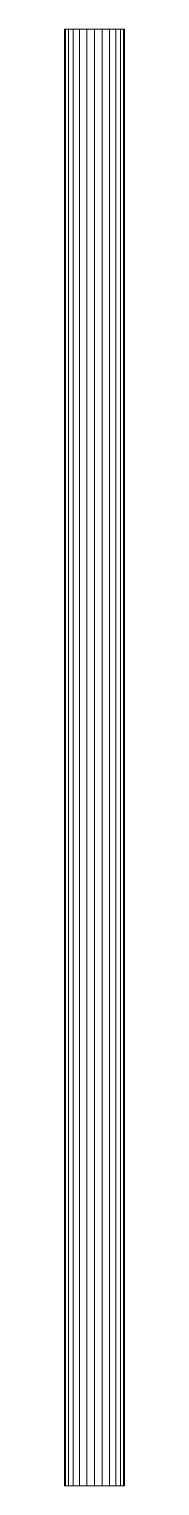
# Model space of a CAD drawing. Header units: inches. Extents: x -3325 to -59, y 5 to 733.
# Drawn here: x -1400.58 to -1398.68, y 164.11 to 210.12 of the extents above; entities that cross this region are included whole.
import ezdxf

# ---------------------------------------------------------------- set-up
doc = ezdxf.new("R2010")
doc.units = ezdxf.units.IN
doc.header["$MEASUREMENT"] = 0
doc.layers.add('P-PIPE', color=10, linetype='Continuous', lineweight=9)

msp = doc.modelspace()

# ---------------------------------------------------------------- linework, layer by layer
at = {"layer": 'P-PIPE', "color": 1}
msp.add_line((-1399.625, 164.109, 1084), (-1399.625, 210.121, 1084), dxfattribs=at)
msp.add_line((-1399.625, 164.109, 1084), (-1399.625, 210.121, 1084), dxfattribs=at)

# ---------------------------------------------------------------- meshes
mesh = msp.add_polyface(dxfattribs=at)
corners = [(-1398.675, 210.121, 1084), (-1398.707, 210.121, 1083.754), (-1398.802, 210.121, 1083.525), (-1398.953, 210.121, 1083.328), (-1399.15, 210.121, 1083.177), (-1399.379, 210.121, 1083.082), (-1399.625, 210.121, 1083.05), (-1399.871, 210.121, 1083.082), (-1400.1, 210.121, 1083.177), (-1400.297, 210.121, 1083.328), (-1400.448, 210.121, 1083.525), (-1400.543, 210.121, 1083.754), (-1400.575, 210.121, 1084), (-1400.543, 210.121, 1084.246), (-1400.448, 210.121, 1084.475), (-1400.297, 210.121, 1084.672), (-1400.1, 210.121, 1084.823), (-1399.871, 210.121, 1084.918), (-1399.625, 210.121, 1084.95), (-1399.379, 210.121, 1084.918), (-1399.15, 210.121, 1084.823), (-1398.953, 210.121, 1084.672), (-1398.802, 210.121, 1084.475), (-1398.707, 210.121, 1084.246)]
mesh.append_faces([[corners[k] for k in face] for face in [(10, 7, 8, 9), (16, 13, 14, 15)]], dxfattribs={"vtx0": -1, "color": 1})
mesh.append_faces([[corners[k] for k in face] for face in [(13, 1, 11, 12), (5, 1, 4), (23, 19, 22)]], dxfattribs={"vtx0": -1, "vtx1": -1, "color": 1})
mesh.append_faces([[corners[k] for k in face] for face in [(11, 1, 7, 10), (17, 23, 13, 16)]], dxfattribs={"vtx0": -1, "vtx1": -1, "vtx2": -1, "color": 1})
mesh.append_faces([[corners[k] for k in face] for face in [(2, 3, 4, 1), (20, 21, 22, 19)]], dxfattribs={"vtx2": -1, "color": 1})
mesh.append_faces([[corners[k] for k in face] for face in [(5, 6, 7, 1), (17, 18, 19, 23), (23, 0, 1, 13)]], dxfattribs={"vtx2": -1, "vtx3": -1, "color": 1})
mesh = msp.add_polyface(dxfattribs=at)
corners = [(-1400.575, 164.109, 1084), (-1400.543, 164.109, 1084.246), (-1400.448, 164.109, 1084.475), (-1400.297, 164.109, 1084.672), (-1400.1, 164.109, 1084.823), (-1399.871, 164.109, 1084.918), (-1399.625, 164.109, 1084.95), (-1399.625, 210.121, 1084.95), (-1399.871, 210.121, 1084.918), (-1400.1, 210.121, 1084.823), (-1400.297, 210.121, 1084.672), (-1400.448, 210.121, 1084.475), (-1400.543, 210.121, 1084.246), (-1400.575, 210.121, 1084)]
mesh.append_faces([[corners[k] for k in face] for face in [(7, 8, 5, 6)]], dxfattribs={"vtx1": -1, "color": 1})
mesh.append_faces([[corners[k] for k in face] for face in [(8, 9, 4, 5), (3, 4, 9, 10), (11, 12, 1, 2), (2, 3, 10, 11)]], dxfattribs={"vtx1": -1, "vtx3": -1, "color": 1})
mesh.append_faces([[corners[k] for k in face] for face in [(12, 13, 0, 1)]], dxfattribs={"vtx3": -1, "color": 1})
mesh = msp.add_polyface(dxfattribs=at)
corners = [(-1399.625, 164.109, 1083.05), (-1399.871, 164.109, 1083.082), (-1400.1, 164.109, 1083.177), (-1400.297, 164.109, 1083.328), (-1400.448, 164.109, 1083.525), (-1400.543, 164.109, 1083.754), (-1400.575, 164.109, 1084), (-1400.575, 210.121, 1084), (-1400.543, 210.121, 1083.754), (-1400.448, 210.121, 1083.525), (-1400.297, 210.121, 1083.328), (-1400.1, 210.121, 1083.177), (-1399.871, 210.121, 1083.082), (-1399.625, 210.121, 1083.05)]
mesh.append_faces([[corners[k] for k in face] for face in [(7, 8, 5, 6)]], dxfattribs={"vtx1": -1, "color": 1})
mesh.append_faces([[corners[k] for k in face] for face in [(8, 9, 4, 5), (3, 4, 9, 10), (11, 12, 1, 2), (2, 3, 10, 11)]], dxfattribs={"vtx1": -1, "vtx3": -1, "color": 1})
mesh.append_faces([[corners[k] for k in face] for face in [(12, 13, 0, 1)]], dxfattribs={"vtx3": -1, "color": 1})
mesh = msp.add_polyface(dxfattribs=at)
corners = [(-1399.625, 164.109, 1084.95), (-1399.379, 164.109, 1084.918), (-1399.15, 164.109, 1084.823), (-1398.953, 164.109, 1084.672), (-1398.802, 164.109, 1084.475), (-1398.707, 164.109, 1084.246), (-1398.675, 164.109, 1084), (-1398.675, 210.121, 1084), (-1398.707, 210.121, 1084.246), (-1398.802, 210.121, 1084.475), (-1398.953, 210.121, 1084.672), (-1399.15, 210.121, 1084.823), (-1399.379, 210.121, 1084.918), (-1399.625, 210.121, 1084.95)]
mesh.append_faces([[corners[k] for k in face] for face in [(8, 9, 4, 5), (3, 4, 9, 10), (11, 12, 1, 2), (2, 3, 10, 11)]], dxfattribs={"vtx1": -1, "vtx3": -1, "color": 1})
mesh.append_faces([[corners[k] for k in face] for face in [(6, 7, 8, 5)]], dxfattribs={"vtx2": -1, "color": 1})
mesh.append_faces([[corners[k] for k in face] for face in [(12, 13, 0, 1)]], dxfattribs={"vtx3": -1, "color": 1})
mesh = msp.add_polyface(dxfattribs=at)
corners = [(-1398.675, 164.109, 1084), (-1398.707, 164.109, 1083.754), (-1398.802, 164.109, 1083.525), (-1398.953, 164.109, 1083.328), (-1399.15, 164.109, 1083.177), (-1399.379, 164.109, 1083.082), (-1399.625, 164.109, 1083.05), (-1399.625, 210.121, 1083.05), (-1399.379, 210.121, 1083.082), (-1399.15, 210.121, 1083.177), (-1398.953, 210.121, 1083.328), (-1398.802, 210.121, 1083.525), (-1398.707, 210.121, 1083.754), (-1398.675, 210.121, 1084)]
mesh.append_faces([[corners[k] for k in face] for face in [(7, 8, 5, 6)]], dxfattribs={"vtx1": -1, "color": 1})
mesh.append_faces([[corners[k] for k in face] for face in [(8, 9, 4, 5), (3, 4, 9, 10), (11, 12, 1, 2), (2, 3, 10, 11)]], dxfattribs={"vtx1": -1, "vtx3": -1, "color": 1})
mesh.append_faces([[corners[k] for k in face] for face in [(12, 13, 0, 1)]], dxfattribs={"vtx3": -1, "color": 1})
mesh = msp.add_polyface(dxfattribs=at)
corners = [(-1398.675, 164.109, 1084), (-1398.707, 164.109, 1084.246), (-1398.802, 164.109, 1084.475), (-1398.953, 164.109, 1084.672), (-1399.15, 164.109, 1084.823), (-1399.379, 164.109, 1084.918), (-1399.625, 164.109, 1084.95), (-1399.871, 164.109, 1084.918), (-1400.1, 164.109, 1084.823), (-1400.297, 164.109, 1084.672), (-1400.448, 164.109, 1084.475), (-1400.543, 164.109, 1084.246), (-1400.575, 164.109, 1084), (-1400.543, 164.109, 1083.754), (-1400.448, 164.109, 1083.525), (-1400.297, 164.109, 1083.328), (-1400.1, 164.109, 1083.177), (-1399.871, 164.109, 1083.082), (-1399.625, 164.109, 1083.05), (-1399.379, 164.109, 1083.082), (-1399.15, 164.109, 1083.177), (-1398.953, 164.109, 1083.328), (-1398.802, 164.109, 1083.525), (-1398.707, 164.109, 1083.754)]
mesh.append_faces([[corners[k] for k in face] for face in [(13, 23, 11, 12)]], dxfattribs={"vtx0": -1, "vtx1": -1, "color": 1})
mesh.append_faces([[corners[k] for k in face] for face in [(17, 23, 13, 14), (11, 1, 7, 8)]], dxfattribs={"vtx0": -1, "vtx1": -1, "vtx3": -1, "color": 1})
mesh.append_faces([[corners[k] for k in face] for face in [(23, 19, 20, 22), (5, 1, 2, 4)]], dxfattribs={"vtx0": -1, "vtx2": -1, "color": 1})
mesh.append_faces([[corners[k] for k in face] for face in [(16, 17, 14, 15), (21, 22, 20), (10, 11, 8, 9), (3, 4, 2)]], dxfattribs={"vtx1": -1, "color": 1})
mesh.append_faces([[corners[k] for k in face] for face in [(17, 18, 19, 23), (5, 6, 7, 1), (23, 0, 1, 11)]], dxfattribs={"vtx2": -1, "vtx3": -1, "color": 1})

doc.saveas('drawing.dxf')
